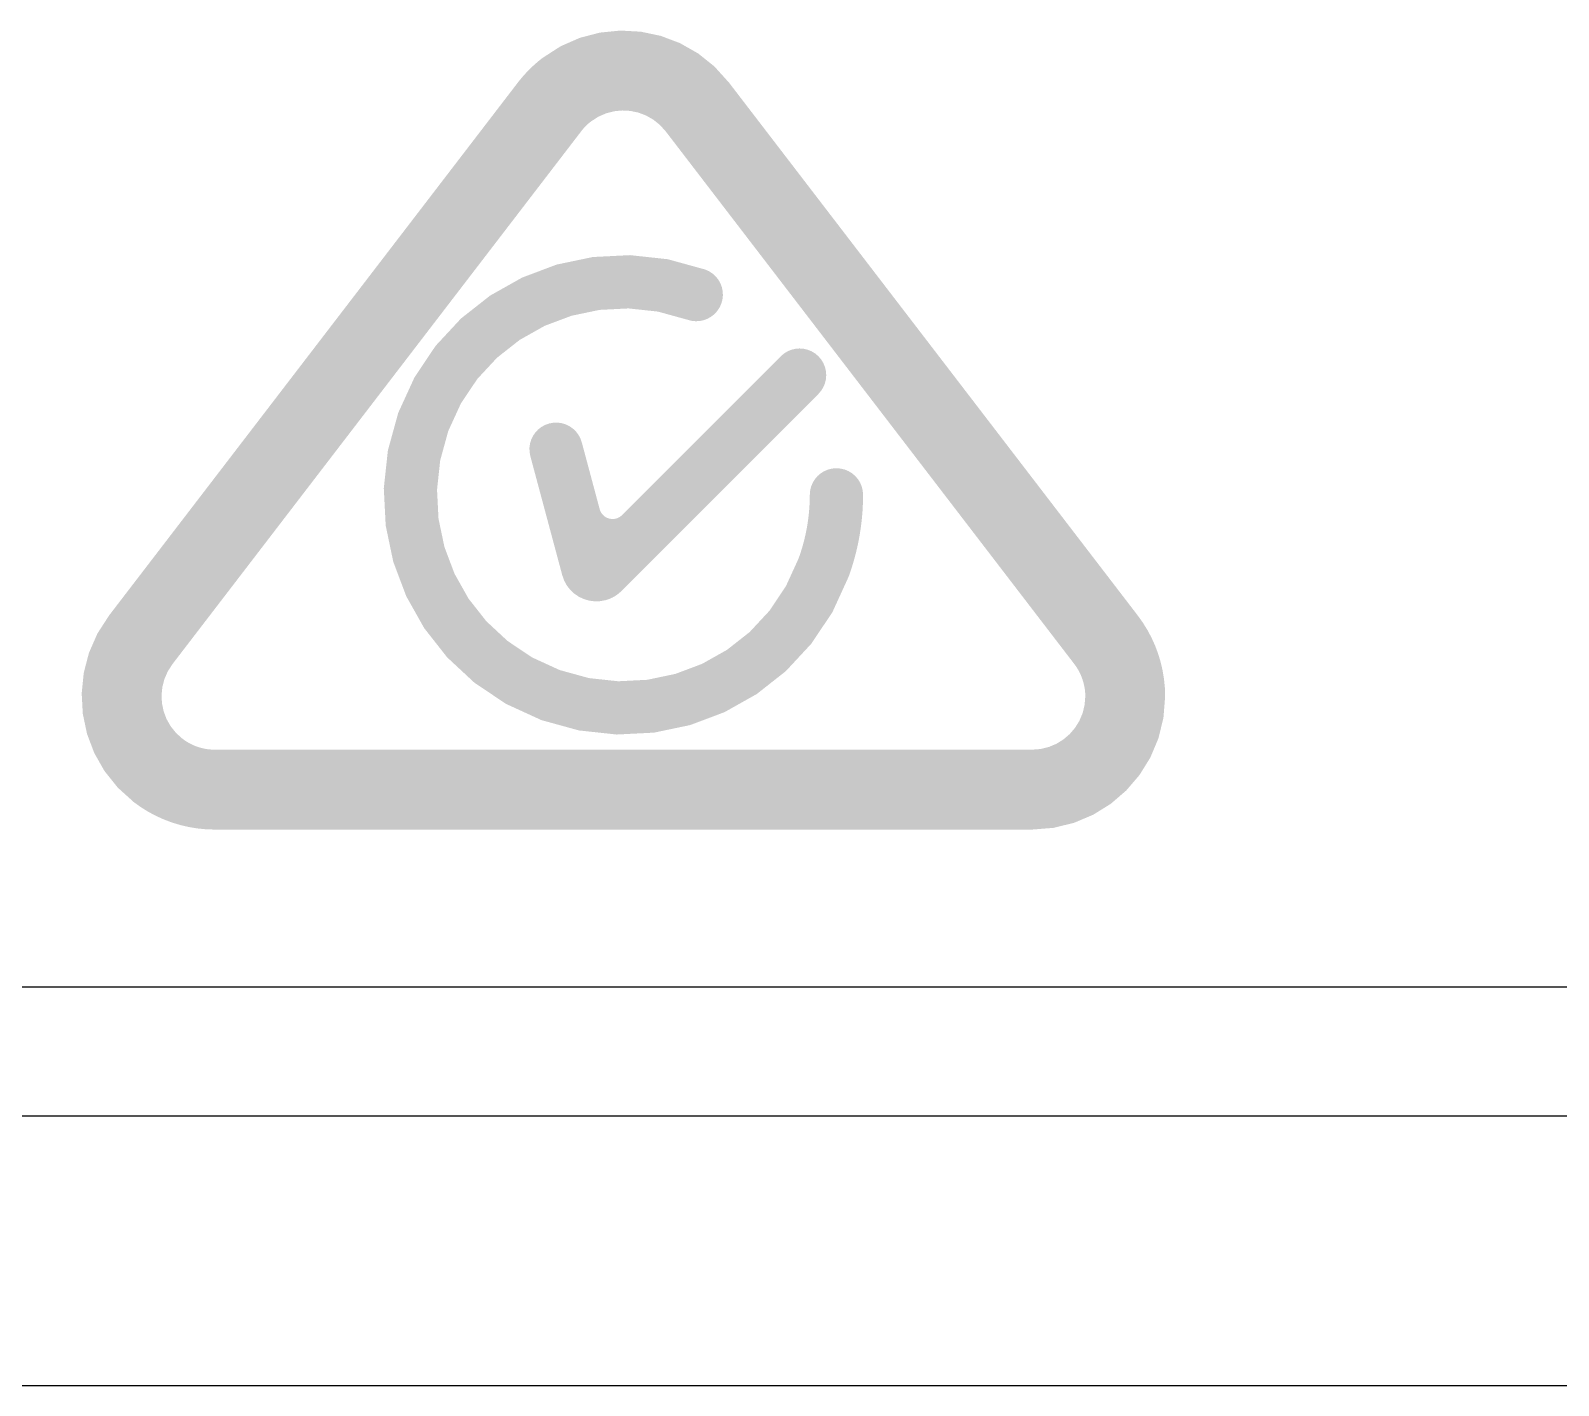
# Model space of a CAD drawing. Header units: inches. Extents: x 1.2 to 43.4, y 1.7 to 28.6.
# Drawn here: x 33.266 to 33.829, y 24.312 to 24.811 of the extents above; entities that cross this region are included whole.
import ezdxf

# ---------------------------------------------------------------- set-up
doc = ezdxf.new("R2010")
doc.units = ezdxf.units.IN
doc.header["$MEASUREMENT"] = 0
doc.layers.add('ARTWORK', color=2, linetype='Continuous')

msp = doc.modelspace()

# ---------------------------------------------------------------- hatches: boundary and pattern name
at = {"layer": 'ARTWORK'}
h = msp.add_hatch(color=256, dxfattribs=at)
h.paths.add_polyline_path([(33.51459068444165, 24.72294882226959), (33.5007345038861, 24.72676191949179), (33.48682123999721, 24.72826526671402), (33.47308380944165, 24.72756744726958), (33.4597551288861, 24.7247770444918), (33.44706811499721, 24.72000264171402), (33.43525568444165, 24.71335282226958), (33.4245507538861, 24.7049361694918), (33.41518623999721, 24.69486126671401), (33.40739505944165, 24.68323669726958), (33.4014101288861, 24.67017104449181), (33.39759364277499, 24.65631447504737), (33.39608823999721, 24.64240015560291), (33.3967850038861, 24.62866116949181), (33.39957501777499, 24.61533060004734), (33.40434936499721, 24.60264153060291), (33.4109991288861, 24.5908270444918), (33.41941539277498, 24.58012022504735), (33.42948923999721, 24.57075415560291), (33.4411117538861, 24.5629619194918), (33.45417401777498, 24.55697660004735), (33.46803058721943, 24.55316726671401), (33.48194490666387, 24.55166693338069), (33.49568389277499, 24.55236710004735), (33.50901446221943, 24.55515926671401), (33.52170353166387, 24.55993493338069), (33.53351801777499, 24.56658560004735), (33.54422483721943, 24.57500276671402), (33.55359090666387, 24.58507793338069), (33.56138314277498, 24.59670260004735), (33.56736846221943, 24.60976826671401), (33.56837504555276, 24.61268483615848), (33.56927779555276, 24.61563248893624), (33.57007621221943, 24.61860814171402), (33.57076979555276, 24.62160871115847), (33.57135804555276, 24.62463111393623), (33.57184046221943, 24.62767226671403), (33.57221654555276, 24.63072908615847), (33.57248579555276, 24.63379848893624), (33.57264771221943, 24.63687739171402), (33.57270179555276, 24.63996271115847), (33.57257310110832, 24.64155689171402), (33.57220057333054, 24.64306782226959), (33.57160454555276, 24.64447558615848), (33.57080535110832, 24.64576026671402), (33.56982332333054, 24.64690194726958), (33.56867879555276, 24.64788071115848), (33.56739210110832, 24.64867664171402), (33.56598357333054, 24.64926982226959), (33.56447354555276, 24.64964033615847), (33.56288235110832, 24.64976826671402), (33.56129154555276, 24.64964033615847), (33.55978257333054, 24.64926982226959), (33.55837560110832, 24.64867664171402), (33.55709079555276, 24.64788071115848), (33.55594832333054, 24.64690194726958), (33.55496835110832, 24.64576026671402), (33.55417104555276, 24.64447558615848), (33.55357657333054, 24.64306782226959), (33.55320510110832, 24.64155689171402), (33.55307679555276, 24.63996271115847), (33.55303439277498, 24.63756097504735), (33.55290757333054, 24.63516548893624), (33.55269692055276, 24.63277833615847), (33.55240301777498, 24.63040160004735), (33.55202644833054, 24.62803736393624), (33.55156779555276, 24.62568771115846), (33.55102764277499, 24.62335472504735), (33.55040657333054, 24.62104048893625), (33.54970517055276, 24.61874708615846), (33.54892401777498, 24.61647660004735), (33.54426923999721, 24.6063131694918), (33.5382091288861, 24.59727082226958), (33.53092501777498, 24.58943397504734), (33.52259823999721, 24.5828870444918), (33.5134101288861, 24.57771444726959), (33.50354201777499, 24.57400060004736), (33.49317523999721, 24.5718299194918), (33.4824911288861, 24.57128682226958), (33.47167101777499, 24.57245572504735), (33.46089623999721, 24.5754210444918), (33.45073280944165, 24.58007583615847), (33.44169046221943, 24.58613604449181), (33.43385361499721, 24.59342041949179), (33.42730668444165, 24.60174771115848), (33.42213408721943, 24.61093666949179), (33.41842023999721, 24.6208060444918), (33.41624955944165, 24.63117458615847), (33.41570646221943, 24.6418610444918), (33.41687536499721, 24.65268416949181), (33.41984068444165, 24.66346271115847), (33.42449547610832, 24.67362237782513), (33.43055568444165, 24.68266171115847), (33.43784005944165, 24.69049621115848), (33.44616735110832, 24.69704137782513), (33.45535630944165, 24.70221271115847), (33.46522568444165, 24.70592571115847), (33.47559422610832, 24.70809587782513), (33.48628068444165, 24.70863871115847), (33.49710380944165, 24.70746971115847), (33.50788235110832, 24.70450437782513), (33.50941967055276, 24.70408236393624), (33.51096423999721, 24.70391660004735), (33.51248997610832, 24.70399500282514), (33.51397079555276, 24.70430548893624), (33.51538061499721, 24.70483597504736), (33.51669335110832, 24.70557437782513), (33.51788292055276, 24.70650861393625), (33.51892323999721, 24.70762660004735), (33.51978822610832, 24.70891625282513), (33.52045179555276, 24.71036548893625), (33.52087755944165, 24.71190619726958), (33.52104623999721, 24.71345282226957), (33.52096992055276, 24.71497961393624), (33.52066068444165, 24.71646082226958), (33.52013061499721, 24.71787069726957), (33.51939179555276, 24.71918348893624), (33.51845630944165, 24.72037344726958), (33.51733623999721, 24.72141482226958), (33.51604367055276, 24.72228186393625)], flags=0)
h.paths.add_polyline_path([(33.55625040666387, 24.67713910004736), (33.55728540666387, 24.67835560004735), (33.55809040666387, 24.67968610004735), (33.55866540666387, 24.68110210004735), (33.55901040666387, 24.68257510004736), (33.55912540666387, 24.68407660004735), (33.55901040666387, 24.68557810004735), (33.55866540666387, 24.68705110004734), (33.55809040666387, 24.68846710004735), (33.55728540666387, 24.68979760004734), (33.55625040666387, 24.69101410004735), (33.55503390666387, 24.69204910004734), (33.55370340666387, 24.69285410004736), (33.55228740666388, 24.69342910004735), (33.55081440666387, 24.69377410004735), (33.54931290666387, 24.69388910004736), (33.54781140666387, 24.69377410004735), (33.54633840666387, 24.69342910004735), (33.54492240666387, 24.69285410004736), (33.54359190666387, 24.69204910004734), (33.54237540666387, 24.69101410004735), (33.4838476288861, 24.63248632226959), (33.48365980944165, 24.63231180838069), (33.48346340666388, 24.63214687782514), (33.4832590038861, 24.63199194726958), (33.48304718444165, 24.6318474333807), (33.48282853166387, 24.63171375282514), (33.4826036288861, 24.63159132226959), (33.48237305944165, 24.63148055838069), (33.48213740666387, 24.63138187782513), (33.4818972538861, 24.63129569726958), (33.48165318444165, 24.63122243338069), (33.48086604555276, 24.6310800306029), (33.48008773999721, 24.63106487782514), (33.47933043444165, 24.63117005838069), (33.47860629555276, 24.6313886556029), (33.47792748999721, 24.63171375282514), (33.47730618444165, 24.63213843338069), (33.47675454555276, 24.6326557806029), (33.47628473999721, 24.63325887782513), (33.47590893444165, 24.63394080838069), (33.47563929555276, 24.63469465560291), (33.46904207333054, 24.65931965560291), (33.46850618444165, 24.66082058615848), (33.4677566288861, 24.66218043338068), (33.46681807333054, 24.66338478060291), (33.46571518444165, 24.66441921115846), (33.4644726288861, 24.66526930838069), (33.46311507333054, 24.66592065560292), (33.46166718444165, 24.66635883615848), (33.4601536288861, 24.66656943338069), (33.45859907333054, 24.66653803060291), (33.45702818444165, 24.66625021115847), (33.45552348999721, 24.66571432226958), (33.4541606288861, 24.66496476671402), (33.45295393444165, 24.66402621115847), (33.45191773999721, 24.66292332226958), (33.4510663788861, 24.66168076671403), (33.45041418444165, 24.66032321115847), (33.44997548999721, 24.65887532226958), (33.4497646288861, 24.65736176671402), (33.44979593444165, 24.65580721115847), (33.45008373999721, 24.65423632226958), (33.4618476288861, 24.61037521115847), (33.46255546221943, 24.60837625282514), (33.4635486288861, 24.60656687782513), (33.4647941288861, 24.60496583615847), (33.46625896221943, 24.60359187782512), (33.4679101288861, 24.60246375282513), (33.4697146288861, 24.60160021115847), (33.47163946221943, 24.60102000282512), (33.4736516288861, 24.60074187782513), (33.4757181288861, 24.60078458615847), (33.47780596221943, 24.60116687782514), (33.47846242055276, 24.60135923893624), (33.47910596221943, 24.60158576671402), (33.47973533721943, 24.60184562782513), (33.48034929555276, 24.60213798893625), (33.48094658721943, 24.60246201671401), (33.48152596221943, 24.60281687782513), (33.48208617055276, 24.60320173893624), (33.48262596221943, 24.60361576671403), (33.48314408721943, 24.60405812782514), (33.48363929555276, 24.60452798893624)], flags=0)
h.paths.add_polyline_path([(33.67388235110832, 24.59556826671403), (33.52329901777499, 24.79181826671402), (33.51794761499721, 24.79773807226958), (33.51187946221943, 24.80259337782513), (33.50523614277499, 24.80636551671402), (33.49815923999721, 24.80903582226958), (33.49079033721943, 24.81058562782513), (33.48327101777499, 24.81099626671403), (33.47574286499721, 24.81024907226958), (33.46834746221943, 24.80832537782513), (33.46122639277499, 24.80520651671402), (33.45452123999721, 24.80087382226958), (33.45351130944165, 24.80007726671403), (33.45252346221943, 24.79925471115847), (33.45155811499721, 24.79840682226958), (33.45061568444165, 24.79753426671402), (33.44969658721943, 24.79663771115847), (33.44880123999721, 24.79571782226958), (33.44793005944165, 24.79477526671403), (33.44708346221943, 24.79381071115847), (33.44626186499721, 24.79282482226958), (33.44546568444165, 24.79181826671402), (33.29488235110832, 24.59556826671403), (33.29054965666387, 24.58886648893625), (33.28743079555276, 24.58174737782514), (33.28550710110832, 24.57435276671401), (33.28475990666387, 24.56682448893625), (33.28517054555276, 24.55930437782513), (33.28672035110832, 24.55193426671403), (33.28939065666387, 24.54485598893623), (33.29316279555276, 24.53821137782514), (33.29801810110832, 24.53214226671402), (33.30393790666388, 24.52679048893624), (33.30656501777499, 24.52490685004736), (33.3092981288861, 24.52320804449181), (33.31212740666388, 24.52169723893624), (33.31504301777498, 24.52037760004735), (33.3180351288861, 24.51925229449179), (33.32109390666387, 24.51832448893624), (33.32420951777498, 24.51759735004735), (33.3273721288861, 24.51707404449181), (33.33057190666387, 24.51675773893624), (33.33379901777499, 24.51665160004735), (33.63496568444165, 24.51665160004735), (33.64292386499721, 24.51729353060291), (33.65047279555276, 24.5191520444918), (33.65751155944165, 24.52212622504734), (33.66393923999721, 24.52611515560291), (33.66965492055276, 24.5310179194918), (33.67455768444165, 24.53673360004734), (33.67854661499721, 24.5431612806029), (33.68152079555276, 24.5502000444918), (33.68337930944165, 24.55774897504736), (33.68402123999721, 24.56570715560291), (33.68391510110832, 24.56893426671402), (33.68359879555276, 24.5721340444918), (33.68307548999721, 24.57529665560291), (33.68234835110832, 24.57841226671403), (33.68142054555276, 24.58147104449181), (33.68029523999721, 24.58446315560292), (33.67897560110832, 24.58737876671402), (33.67746479555276, 24.5902080444918), (33.67576598999721, 24.59294115560292)])
h.paths.add_polyline_path([(33.63496568444165, 24.5460821556029), (33.33379901777499, 24.5460821556029), (33.33250758721943, 24.54612483615847), (33.33122757333054, 24.54625193338069), (33.32996289277499, 24.54646203060291), (33.32871746221943, 24.54675371115847), (33.32749519833054, 24.54712555838069), (33.32630001777499, 24.54757615560291), (33.32513583721943, 24.54810408615847), (33.32400657333054, 24.54870793338068), (33.32291614277498, 24.5493862806029), (33.32186846221943, 24.55013771115847), (33.31949596221943, 24.55227910004734), (33.3175501288861, 24.55470715560291), (33.31603846221943, 24.55736521115847), (33.31496846221943, 24.56019660004735), (33.3143476288861, 24.56314465560291), (33.31418346221943, 24.56615271115848), (33.31448346221943, 24.56916410004735), (33.3152551288861, 24.57212215560291), (33.31650596221943, 24.57497021115846), (33.31824346221943, 24.57765160004735), (33.46882679555276, 24.77388771115847), (33.46914090666387, 24.77429183615847), (33.46946635110832, 24.77468737782513), (33.46980279555276, 24.77507408615847), (33.47014990666388, 24.77545171115847), (33.47050735110832, 24.77582000282513), (33.47087479555276, 24.77617871115848), (33.47125190666387, 24.77652758615847), (33.47163835110832, 24.77686637782513), (33.47203379555276, 24.77719483615847), (33.47243790666387, 24.77751271115847), (33.47511929555276, 24.77924646115846), (33.47796735110832, 24.78049437782514), (33.48092540666387, 24.78126396115847), (33.48393679555276, 24.78156271115847), (33.48694485110832, 24.78139812782513), (33.48989290666387, 24.78077771115846), (33.49272429555276, 24.77970896115846), (33.49538235110832, 24.77819937782513), (33.49781040666387, 24.77625646115845), (33.49995179555276, 24.77388771115847), (33.6505351288861, 24.57765160004735), (33.65128655944165, 24.5766001556029), (33.65196490666387, 24.57550671115845), (33.6525687538861, 24.57437510004735), (33.65309668444165, 24.57320915560291), (33.65354728166388, 24.57201271115846), (33.6539191288861, 24.57078960004735), (33.65421080944165, 24.56954365560291), (33.65442090666387, 24.56827871115847), (33.6545480038861, 24.56699860004736), (33.65459068444165, 24.56570715560291), (33.65433368444165, 24.56252515560291), (33.65358968444165, 24.55950615560292), (33.65239918444165, 24.55669065560292), (33.65080268444165, 24.5541191556029), (33.64884068444165, 24.55183215560291), (33.64655368444165, 24.54987015560292), (33.64398218444165, 24.54827365560291), (33.64116668444165, 24.54708315560291), (33.63814768444165, 24.54633915560291)], flags=16)

# ---------------------------------------------------------------- linework, layer by layer
for p, q in [((42.12448007707897, 24.45861899997743), (28.80234976213185, 24.45861899997743)), ((28.70513787179858, 24.41121032681315), (42.15203959870904, 24.41121032681315)), ((26.29377154144154, 24.31188518672563), (42.15203959870904, 24.31188518672563))]:
    msp.add_line(p, q)

doc.saveas('drawing.dxf')
